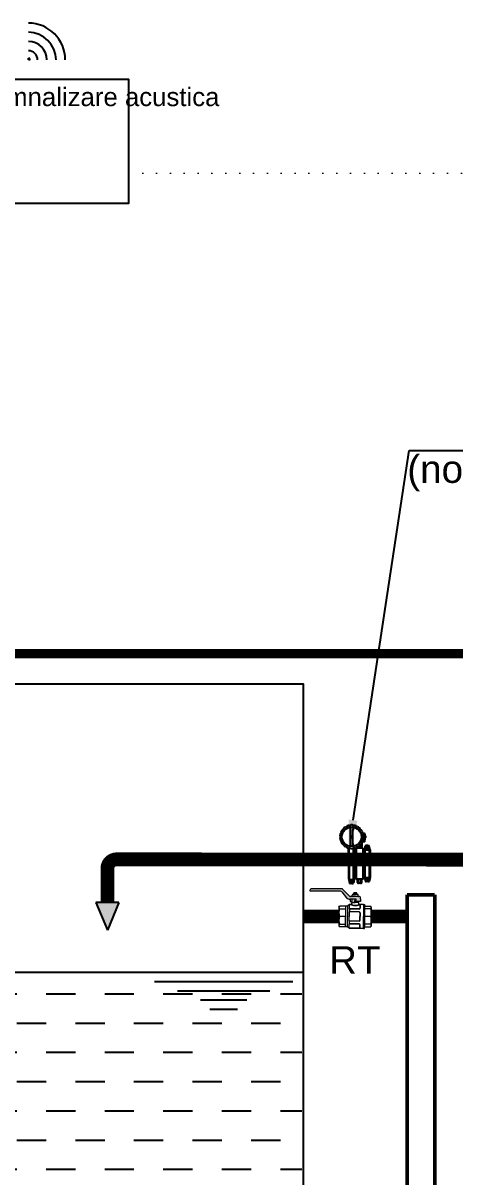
# Model space of a CAD drawing. Extents: x -6531732 to 89637, y -8915 to 32458.
# Drawn here: x 57394 to 59735, y 21095 to 27356 of the extents above; entities that cross this region are included whole.
import ezdxf
from ezdxf import colors
from ezdxf.entities.mleader import LeaderData, LeaderLine
from ezdxf.math import Vec2, Vec3

# ---------------------------------------------------------------- set-up
doc = ezdxf.new("R2010")
doc.units = 0
doc.linetypes.add('ACAD_ISO07W100', pattern=[3, 0, -3])
doc.linetypes.add('DASHED', pattern=[0.75, 0.5, -0.25])
for name, color, linetype, lineweight in [('S_HIDRANT', 1, 'HE_LINE', 25), ('SAN-MC-Circuit_Informatii', 83, 'ACAD_ISO07W100', 25), ('SAN-MC-COLD WATER', 5, 'Continuous', 30), ('SAN-MC-HIDRANT', 1, 'HE_LINE', 25), ('SAN-MC-VALVE', 7, 'Continuous', 5)]:
    doc.layers.add(name, color=color, linetype=linetype, lineweight=lineweight)
doc.layers.add('SAN-MC-TEXT', color=7, linetype='Continuous')
doc.styles.add('MC-1_la_050', font='arial.ttf', dxfattribs={"height": 0.1})
doc.styles.get("Standard").update_dxf_attribs({"font": 'arial.ttf'})
doc.linetypes.add('HE_LINE', pattern='A,300,-250,["HE",Standard,S=0.5,R=0,X=-100.5,Y=-30.5],-100', length=650)
doc.linetypes.add('PSI_LINE', pattern='A,300,-150,["PSI",Standard,S=0.5,R=0,X=-130,Y=-30],-5', length=455)

# ---------------------------------------------------------------- blocks, each defined once
blk = doc.blocks.new('12')
at = {"layer": 'SAN-MC-TEXT'}
for p, q in [((-0.1444, 0.1895, 1.4273), (-0.1441, 0.1892, 1.4273)), ((-0.1357, 0.1969, 1.4273), (-0.1355, 0.1967, 1.4273)), ((-0.1266, 0.2021, 1.4273), (-0.1264, 0.2017, 1.4273)), ((-0.1158, 0.206, 1.4273), (-0.1157, 0.2058, 1.4273)), ((-0.1055, 0.2079, 1.4273), (-0.1055, 0.2074, 1.4273)), ((-0.094, 0.2079, 1.4273), (-0.094, 0.2076, 1.4273)), ((-0.0837, 0.206, 1.4273), (-0.0838, 0.2056, 1.4273)), ((-0.073, 0.2021, 1.4273), (-0.0731, 0.2019, 1.4273)), ((-0.0639, 0.1969, 1.4273), (-0.0641, 0.1965, 1.4273)), ((-0.0551, 0.1895, 1.4273), (-0.0553, 0.1893, 1.4273)), ((-0.1625, 0.1505, 1.4273), (-0.1622, 0.1504, 1.4273)), ((-0.1625, 0.14, 1.4273), (-0.162, 0.14, 1.4273)), ((-0.1605, 0.1287, 1.4273), (-0.1602, 0.1288, 1.4273)), ((-0.1569, 0.1716, 1.4273), (-0.1565, 0.1714, 1.4273)), ((-0.1512, 0.1815, 1.4273), (-0.1509, 0.1814, 1.4273)), ((-0.1055, 0.1075, 1.4273), (-0.1055, 0.1829, 1.4273)), ((-0.094, 0.1075, 1.4273), (-0.094, 0.1829, 1.4273)), ((-0.0484, 0.1815, 1.4273), (-0.0487, 0.1813, 1.4273)), ((-0.0426, 0.1716, 1.4273), (-0.0429, 0.1715, 1.4273)), ((-0.0321, 0.1623, 1.4273), (-0.0408, 0.1623, 1.4273)), ((-0.0284, 0.1281, 1.4273), (-0.0408, 0.1281, 1.4273)), ((-0.0264, 0.1281, 1.4273), (-0.0408, 0.1281, 1.4273)), ((-0.039, 0.1617, 1.4273), (-0.0395, 0.1616, 1.4273)), ((-0.039, 0.1287, 1.4273), (-0.0393, 0.1288, 1.4273)), ((-0.0227, 0.1452, 1.4273), (-0.0384, 0.1452, 1.4273)), ((-0.0371, 0.14, 1.4273), (-0.0375, 0.14, 1.4273)), ((-0.0371, 0.1505, 1.4273), (-0.0373, 0.1504, 1.4273)), ((-0.0227, 0.1509, 1.4273), (-0.0363, 0.1509, 1.4273)), ((-0.0227, 0.1395, 1.4273), (-0.0363, 0.1395, 1.4273)), ((-0.0284, 0.1184, 1.4273), (-0.0284, 0.1281, 1.4273)), ((-0.0264, 0.1509, 1.4273), (-0.0264, 0.1566, 1.4273)), ((-0.0264, 0.1281, 1.4273), (-0.0264, 0.1395, 1.4273)), ((-0.0227, 0.1395, 1.4273), (-0.0227, 0.1509, 1.4273)), ((-0.1569, 0.1188, 1.4273), (-0.1566, 0.119, 1.4273)), ((-0.1512, 0.1089, 1.4273), (-0.1508, 0.1092, 1.4273)), ((-0.1444, 0.1009, 1.4273), (-0.1442, 0.1011, 1.4273)), ((-0.1357, 0.0935, 1.4273), (-0.1354, 0.0939, 1.4273)), ((-0.1266, 0.0883, 1.4273), (-0.1265, 0.0885, 1.4273)), ((-0.113, 0.0853, 0.7136), (-0.1164, 0.0778, 0.7136)), ((-0.1162, -0.0856), (-0.1164, 0.0778, 0.7136)), ((-0.1158, 0.0844, 1.4273), (-0.1157, 0.0848, 1.4273)), ((-0.1125, -0.0864), (-0.113, 0.0853, 0.7136)), ((-0.1102, 0.0977, 0.7136), (-0.0933, 0.0977, 0.7136)), ((-0.1055, 0.0826, 1.4273), (-0.1055, 0.0828, 1.4273)), ((-0.094, 0.0826, 1.4273), (-0.094, 0.083, 1.4273)), ((-0.0898, 0.0987, 0.7136), (-0.0913, 0.1055, 0.7136)), ((-0.0901, -0.0864), (-0.0905, 0.0845, 0.7136)), ((-0.0902, 0.0846, 0.7136), (-0.0871, 0.0778, 0.7136)), ((-0.0869, 0.0845, 0.7136), (-0.0864, -0.0856)), ((-0.0741, 0.073, 0.7136), (-0.0869, 0.073, 0.7136)), ((-0.0837, 0.0844, 1.4273), (-0.0838, 0.0846, 1.4273)), ((-0.073, 0.0883, 1.4273), (-0.0731, 0.0887, 1.4273)), ((-0.0684, 0.0925, 1.4273), (-0.0684, 0.0844, 1.4273)), ((-0.0639, 0.0935, 1.4273), (-0.064, 0.0937, 1.4273)), ((-0.0626, 0.093, 1.4273), (-0.0626, 0.0844, 1.4273)), ((-0.0551, 0.1009, 1.4273), (-0.0554, 0.1012, 1.4273)), ((-0.0512, 0.1076, 1.4273), (-0.0512, 0.0844, 1.4273)), ((-0.0484, 0.1089, 1.4273), (-0.0486, 0.1091, 1.4273)), ((-0.0455, 0.1108, 1.4273), (-0.0455, 0.0844, 1.4273)), ((-0.0426, 0.1188, 1.4273), (-0.043, 0.1191, 1.4273)), ((-0.0284, 0.1184, 1.4273), (-0.0422, 0.1184, 1.4273)), ((-0.0302, 0.073, 0.7136), (-0.0398, 0.073, 0.7136)), ((-0.0298, -0.0741), (-0.0298, 0.0741)), ((-0.0297, 0.075), (-0.0254, 0.095)), ((-0.0261, 0.0749), (-0.0295, 0.0673)), ((-0.0261, -0.0749), (-0.0261, 0.0749)), ((-0.0261, 0.0749), (-0.0037, 0.0749)), ((-0.0126, 0.0975), (-0.0222, 0.0975)), ((-0.0176, 0.0918), (-0.0203, 0.0871)), ((-0.0203, 0.0871), (-0.0176, 0.0824)), ((-0.0122, 0.0919), (-0.0176, 0.0918)), ((-0.0176, 0.0824), (-0.0121, 0.0824)), ((-0.0126, 0.0975), (-0.0075, 0.0975)), ((-0.0094, 0.0871), (-0.0122, 0.0919)), ((-0.0121, 0.0824), (-0.0094, 0.0871)), ((-0.0001, 0.075), (-0.0044, 0.095)), ((-0.0037, -0.0749), (-0.0037, 0.0749)), ((-0.0037, 0.0749), (-0.0002, 0.0673)), ((0, 0.0741), (0, -0.0741)), ((-0.1161, -0.0865), (-0.1118, -0.1065)), ((-0.1125, -0.0864), (-0.116, -0.0788)), ((-0.1125, -0.0864), (-0.0901, -0.0864)), ((-0.099, -0.109), (-0.1087, -0.109)), ((-0.104, -0.094), (-0.1067, -0.0988)), ((-0.1067, -0.0988), (-0.104, -0.1035)), ((-0.0986, -0.094), (-0.104, -0.094)), ((-0.104, -0.1035), (-0.0985, -0.1035)), ((-0.099, -0.109), (-0.0939, -0.109)), ((-0.0958, -0.0987), (-0.0986, -0.094)), ((-0.0985, -0.1035), (-0.0958, -0.0987)), ((-0.0865, -0.0865), (-0.0908, -0.1065)), ((-0.0901, -0.0864), (-0.0867, -0.0788)), ((-0.0736, -0.0741), (-0.0864, -0.0741)), ((-0.0679, -0.1034, 0.7136), (-0.0679, -0.0855, 0.7136)), ((-0.0485, -0.1069, 0.7136), (-0.0645, -0.1069, 0.7136)), ((-0.0622, -0.1034, 0.7136), (-0.0622, -0.0855, 0.7136)), ((-0.0508, -0.1034, 0.7136), (-0.0508, -0.0855, 0.7136)), ((-0.0451, -0.1034, 0.7136), (-0.0451, -0.0855, 0.7136)), ((-0.0298, -0.0741), (-0.0394, -0.0741)), ((-0.0297, -0.075), (-0.0254, -0.095)), ((-0.0261, -0.0749), (-0.0295, -0.0673)), ((-0.0261, -0.0749), (-0.0037, -0.0749)), ((-0.0126, -0.0975), (-0.0222, -0.0975)), ((-0.0176, -0.0825), (-0.0203, -0.0873)), ((-0.0203, -0.0873), (-0.0176, -0.092)), ((-0.0122, -0.0825), (-0.0176, -0.0825)), ((-0.0176, -0.092), (-0.0121, -0.0919)), ((-0.0126, -0.0975), (-0.0075, -0.0975)), ((-0.0094, -0.0872), (-0.0122, -0.0825)), ((-0.0121, -0.0919), (-0.0094, -0.0872)), ((-0.0001, -0.075), (-0.0044, -0.095)), ((-0.0037, -0.0749), (-0.0002, -0.0673))]:
    blk.add_line(p, q, dxfattribs=at)
at = {"layer": 'SAN-MC-TEXT', "elevation": 0.7136}
blk.add_lwpolyline([(-0.0398, 0.0844), (-0.0394, -0.0855), (-0.0736, -0.0855), (-0.0741, 0.0844)], close=True, dxfattribs=at)
at = {"layer": 'SAN-MC-TEXT'}
for centre, radius in [((-0.0998, 0.1452, 1.4273), 0.0528), ((-0.0998, 0.1452, 1.4273), 0.00514), ((-0.0149, 0.0872), 0.00847), ((-0.0149, 0.0872), 0.00635), ((-0.1013, -0.0987), 0.00847), ((-0.1013, -0.0987), 0.00635), ((-0.0149, -0.0872), 0.00847), ((-0.0149, -0.0872), 0.00635)]:
    blk.add_circle(centre, radius, dxfattribs=at)
for centre, radius, start, end in [((-0.1433, 0.1905, 1.4273), 0.00143, 133.90956, 225.21185), ((-0.0998, 0.1452, 1.4273), 0.0642, 126.09044, 133.90956), ((-0.1453, 0.1884, 1.4273), 0.00143, 316.51414, 45.21185), ((-0.1368, 0.196, 1.4273), 0.00143, 40, 126.09044), ((-0.1344, 0.1976, 1.4273), 0.00143, 220, 303.47502), ((-0.0998, 0.1452, 1.4273), 0.0614, 116.51414, 123.47502), ((-0.1278, 0.2014, 1.4273), 0.00143, 296.51414, 25.21185), ((-0.1252, 0.2026, 1.4273), 0.00143, 113.90957, 205.21185), ((-0.0998, 0.1452, 1.4273), 0.0642, 106.09044, 113.90957), ((-0.1169, 0.1829, 1.4273), 0.0114, 0, 114.44334), ((-0.1172, 0.2056, 1.4273), 0.00143, 20, 106.09044), ((-0.1144, 0.2063, 1.4273), 0.00143, 200, 283.47502), ((-0.0998, 0.1452, 1.4273), 0.0614, 96.51414, 103.47502), ((-0.1069, 0.2076, 1.4273), 0.00143, 276.51414, 5.21185), ((-0.104, 0.2079, 1.4273), 0.00143, 93.90956, 185.21185), ((-0.0998, 0.1452, 1.4273), 0.0642, 86.09044, 93.90956), ((-0.0955, 0.2079, 1.4273), 0.00143, 0, 86.09044), ((-0.0926, 0.2076, 1.4273), 0.00143, 180, 263.47502), ((-0.0826, 0.1829, 1.4273), 0.0114, 65.55667, 180), ((-0.0998, 0.1452, 1.4273), 0.0614, 76.51414, 83.47502), ((-0.0851, 0.2063, 1.4273), 0.00143, 256.51414, 345.21185), ((-0.0824, 0.2056, 1.4273), 0.00143, 73.90956, 165.21185), ((-0.0998, 0.1452, 1.4273), 0.0642, 66.09044, 73.90956), ((-0.0743, 0.2026, 1.4273), 0.00143, 340, 66.09044), ((-0.0717, 0.2014, 1.4273), 0.00143, 160, 243.47502), ((-0.0998, 0.1452, 1.4273), 0.0614, 56.51414, 63.47502), ((-0.0651, 0.1976, 1.4273), 0.00143, 236.51414, 325.21185), ((-0.0628, 0.196, 1.4273), 0.00143, 53.90956, 145.21185), ((-0.0998, 0.1452, 1.4273), 0.0642, 46.09044, 53.90956), ((-0.0542, 0.1884, 1.4273), 0.00143, 140, 223.47502), ((-0.0562, 0.1905, 1.4273), 0.00143, 320, 46.09044), ((-0.0998, 0.1452, 1.4273), 0.0642, 166.09044, 173.90957), ((-0.1622, 0.1519, 1.4273), 0.00143, 173.90957, 260), ((-0.1622, 0.1386, 1.4273), 0.00143, 94.78815, 186.09044), ((-0.0998, 0.1452, 1.4273), 0.0642, 186.09044, 193.90957), ((-0.1624, 0.1414, 1.4273), 0.00143, 274.78815, 3.48586), ((-0.1624, 0.149, 1.4273), 0.00143, 356.52498, 80), ((-0.1607, 0.1603, 1.4273), 0.00143, 74.78815, 166.09044), ((-0.1607, 0.1301, 1.4273), 0.00143, 193.90957, 280), ((-0.0998, 0.1452, 1.4273), 0.0614, 176.52498, 183.48586), ((-0.16, 0.1631, 1.4273), 0.00143, 254.78815, 343.48586), ((-0.16, 0.1274, 1.4273), 0.00143, 16.52498, 100), ((-0.0998, 0.1452, 1.4273), 0.0614, 156.51414, 163.47502), ((-0.0998, 0.1452, 1.4273), 0.0614, 196.51414, 203.47502), ((-0.1562, 0.1728, 1.4273), 0.00143, 153.90957, 245.21185), ((-0.0998, 0.1452, 1.4273), 0.0642, 146.09044, 153.90957), ((-0.1574, 0.1702, 1.4273), 0.00143, 336.51414, 65.21185), ((-0.1519, 0.1803, 1.4273), 0.00143, 60, 146.09044), ((-0.1502, 0.1826, 1.4273), 0.00143, 240, 323.47502), ((-0.0998, 0.1452, 1.4273), 0.0614, 136.51414, 143.47502), ((-0.0998, 0.1452, 1.4273), 0.0614, 36.51414, 43.47502), ((-0.0493, 0.1826, 1.4273), 0.00143, 216.51414, 305.21185), ((-0.0476, 0.1803, 1.4273), 0.00143, 33.90957, 125.21185), ((-0.0998, 0.1452, 1.4273), 0.0642, 26.09044, 33.90957), ((-0.0422, 0.1702, 1.4273), 0.00143, 120, 203.47502), ((-0.0998, 0.1452, 1.4273), 0.0614, 16.51414, 23.47502), ((-0.0998, 0.1452, 1.4273), 0.0614, 336.51414, 343.47502), ((-0.0434, 0.1728, 1.4273), 0.00143, 300, 26.09044), ((-0.0395, 0.1631, 1.4273), 0.00143, 196.51414, 285.21185), ((-0.0396, 0.1274, 1.4273), 0.00143, 80, 163.47502), ((-0.0388, 0.1603, 1.4273), 0.00143, 13.90957, 105.21185), ((-0.0388, 0.1301, 1.4273), 0.00143, 260, 346.09044), ((-0.0371, 0.149, 1.4273), 0.00143, 100, 183.47502), ((-0.0998, 0.1452, 1.4273), 0.0614, 356.51414, 3.47502), ((-0.0371, 0.1414, 1.4273), 0.00143, 176.51414, 265.21185), ((-0.0998, 0.1452, 1.4273), 0.0642, 6.09044, 13.90957), ((-0.0998, 0.1452, 1.4273), 0.0642, 346.09044, 353.90957), ((-0.0373, 0.1386, 1.4273), 0.00143, 353.90957, 85.21185), ((-0.0373, 0.1519, 1.4273), 0.00143, 280, 6.09044), ((-0.0321, 0.1566, 1.4273), 0.00571, 0, 90), ((-0.1562, 0.1176, 1.4273), 0.00143, 120, 206.09044), ((-0.0998, 0.1452, 1.4273), 0.0642, 206.09044, 213.90957), ((-0.1574, 0.1202, 1.4273), 0.00143, 300, 23.47502), ((-0.1519, 0.1102, 1.4273), 0.00143, 213.90957, 305.21185), ((-0.1502, 0.1078, 1.4273), 0.00143, 36.51414, 125.21185), ((-0.0998, 0.1452, 1.4273), 0.0614, 216.51414, 223.47502), ((-0.1433, 0.1, 1.4273), 0.00143, 140, 226.09044), ((-0.1453, 0.102, 1.4273), 0.00143, 320, 43.47502), ((-0.0998, 0.1452, 1.4273), 0.0642, 226.09044, 233.90956), ((-0.1368, 0.0945, 1.4273), 0.00143, 233.90956, 325.21185), ((-0.1344, 0.0928, 1.4273), 0.00143, 56.51414, 145.21185), ((-0.0998, 0.1452, 1.4273), 0.0614, 236.51414, 243.47502), ((-0.1278, 0.089, 1.4273), 0.00143, 340, 63.47502), ((-0.1252, 0.0878, 1.4273), 0.00143, 160, 246.09044), ((-0.0998, 0.1452, 1.4273), 0.0642, 246.09044, 253.90956), ((-0.1169, 0.1075, 1.4273), 0.0114, 245.55667, 0), ((-0.1172, 0.0849, 1.4273), 0.00143, 253.90956, 345.21185), ((-0.1144, 0.0841, 1.4273), 0.00143, 76.51414, 165.21185), ((-0.0998, 0.1452, 1.4273), 0.0614, 256.51414, 263.47502), ((-0.1018, 0.0977, 0.7136), 0.00847, 117.84507, 175.85384), ((-0.1069, 0.0828, 1.4273), 0.00143, 0, 83.47502), ((-0.104, 0.0826, 1.4273), 0.00143, 180, 266.09044), ((-0.0998, 0.1452, 1.4273), 0.0642, 266.09044, 273.90956), ((-0.0955, 0.0826, 1.4273), 0.00143, 273.90956, 5.21185), ((-0.0944, 0.1048, 0.7136), 0.00321, 12.11388, 90), ((-0.0926, 0.0828, 1.4273), 0.00143, 96.51414, 185.21185), ((-0.0826, 0.1075, 1.4273), 0.0114, 180, 294.44334), ((-0.0998, 0.1452, 1.4273), 0.0614, 276.51414, 283.47502), ((-0.0915, 0.0845, 0.7136), 0.00458, 0, 12.11388), ((-0.0851, 0.0841, 1.4273), 0.00143, 20, 103.47502), ((-0.0824, 0.0849, 1.4273), 0.00143, 200, 286.09044), ((-0.0998, 0.1452, 1.4273), 0.0642, 286.09044, 293.90957), ((-0.0743, 0.0878, 1.4273), 0.00143, 293.90957, 25.21185), ((-0.0717, 0.089, 1.4273), 0.00143, 116.51414, 205.21185), ((-0.0998, 0.1452, 1.4273), 0.0614, 296.51414, 303.47502), ((-0.0651, 0.0928, 1.4273), 0.00143, 40, 123.47502), ((-0.0628, 0.0945, 1.4273), 0.00143, 220, 306.09044), ((-0.0998, 0.1452, 1.4273), 0.0642, 306.09044, 313.90956), ((-0.0542, 0.102, 1.4273), 0.00143, 136.51414, 225.21185), ((-0.0998, 0.1452, 1.4273), 0.0614, 316.51414, 323.47502), ((-0.0562, 0.1, 1.4273), 0.00143, 313.90956, 45.21185), ((-0.0493, 0.1078, 1.4273), 0.00143, 60, 143.47502), ((-0.0476, 0.1102, 1.4273), 0.00143, 240, 326.09044), ((-0.0998, 0.1452, 1.4273), 0.0642, 326.09044, 333.90957), ((-0.0422, 0.1202, 1.4273), 0.00143, 156.51414, 245.21185), ((-0.0434, 0.1176, 1.4273), 0.00143, 333.90957, 65.21185), ((-0.0252, 0.0741), 0.00458, 167.88612, 180), ((-0.0222, 0.0943), 0.00321, 90, 167.88612), ((-0.0075, 0.0943), 0.00321, 12.11388, 90), ((-0.1116, -0.0856), 0.00458, 180, 192.11388), ((-0.1087, -0.1058), 0.00321, 192.11388, 270), ((-0.0939, -0.1058), 0.00321, 270, 347.88612), ((-0.091, -0.0856), 0.00458, 347.88612, 0), ((-0.0645, -0.1034, 0.7136), 0.00343, 180, 270), ((-0.0588, -0.1034, 0.7136), 0.00343, 180, 270), ((-0.0542, -0.1034, 0.7136), 0.00343, 270, 0), ((-0.0485, -0.1034, 0.7136), 0.00343, 270, 0), ((-0.0252, -0.0741), 0.00458, 180, 192.11388), ((-0.0222, -0.0943), 0.00321, 192.11388, 270), ((-0.0075, -0.0943), 0.00321, 270, 347.88612), ((-0.0046, -0.0741), 0.00458, 347.88612, 0)]:
    blk.add_arc(centre, radius, start, end, dxfattribs=at)
blk = doc.blocks.new('rez')
at = {"layer": 'SAN-MC-TEXT', "true_color": 0x7aafdf}
h = blk.add_hatch(dxfattribs=at)
h.set_pattern_fill('DASH', color=143, scale=50)
h.set_pattern_definition([(0, (-196570707.31, 148022967.08), (158.75, 158.75), [158.75, -158.75])])
h.paths.add_polyline_path([(650748.3, -1660.7), (654611.1, -1660.7), (654611.1, -6912.7), (650748.3, -6912.7)])
at = {"layer": 'SAN-MC-TEXT'}
blk.add_line((651227.9, -1658.4), (654618.4, -1658.4), dxfattribs=at)
blk.add_lwpolyline([(651483.9, -7239.9), (651483.9, -6910.3), (650755.5, -6910.3), (650755.5, -93.3), (654618.4, -93.3), (654618.4, -6910.3), (653358.7, -6910.3), (653358.7, -7239.9)], close=True, dxfattribs=at)
blk = doc.blocks.new('Robinet Sfera')
at = {"layer": 'SAN-MC-VALVE'}
h = blk.add_hatch(color=1, dxfattribs=at)
h.dxf.hatch_style = 1
h.paths.add_polyline_path([(116.3, 81.3), (116.7, 103.1), (116.3, 104.9), (115.7, 105.9), (114.7, 106.9), (114.3, 107.2), (113.2, 107.6), (112, 107.8), (62.6, 107.8), (60.8, 108.1), (59.3, 109.1), (20, 148.4), (18.5, 149.4), (16.8, 149.8), (-151.3, 149.8), (-154.6, 148.4), (-156, 145.1), (-156, 137.3), (7.8, 137.3), (10, 137.1), (11.7, 136.4), (13.5, 135.4), (14.9, 134), (41.7, 102.1), (45.6, 98.4), (47.4, 97.2), (49.7, 96), (53.2, 94.7), (56.6, 94), (59.6, 93.8), (93.3, 93.8), (93.3, 81.3)])
at = {"layer": 'SAN-MC-VALVE', "linetype": 'Continuous'}
for p, q in [((-156, 137.3), (-156, 145.1)), ((-155.5, 137.3), (-156, 137.8)), ((7.8, 137.3), (-156, 137.3)), ((16.8, 149.8), (-151.3, 149.8)), ((14.9, 134), (41.7, 102.1)), ((59.3, 109.1), (20, 148.4)), ((80.9, 123.3), (80.9, 128.8)), ((80.9, 128.8), (88.7, 128.8)), ((96.4, 128.8), (88.7, 128.8)), ((88.7, 122.7), (88.7, 128.2)), ((96.4, 123.3), (96.4, 128.8)), ((56.8, 65.3), (46.7, 55.2)), ((67.7, 63.8), (55.2, 63.8)), ((55.2, 63.8), (55.2, 39.3)), ((67.7, 65.3), (56.8, 65.3)), ((93.3, 93.8), (59.6, 93.8)), ((61, 93.8), (61, 81.3)), ((61, 81.3), (71.5, 81.3)), ((88.6, 107.8), (62.6, 107.8)), ((69.2, 65.3), (69.2, 73.6)), ((70.8, 75.1), (88.6, 75.1)), ((71.5, 75.1), (71.5, 93.8)), ((72.3, 110.1), (72.3, 115.6)), ((77, 120.2), (88.7, 120.2)), ((80.9, 123.3), (78.6, 122.7)), ((78.6, 120.2), (78.6, 122.7)), ((78.6, 122.7), (88.7, 122.7)), ((78.6, 120.2), (78.8, 120.5)), ((78.8, 120.2), (79.9, 120.5)), ((78.8, 120.5), (78.8, 120.2)), ((79.9, 120.2), (82.2, 120.5)), ((79.9, 120.5), (79.9, 120.2)), ((82.2, 120.2), (85.2, 120.5)), ((82.2, 120.5), (82.2, 120.2)), ((84.8, 76.2), (84.8, 86.5)), ((92.5, 76.2), (84.8, 76.2)), ((85.2, 120.5), (85.2, 120.2)), ((85.2, 120.2), (88.7, 120.5)), ((85.5, 87.2), (91.8, 87.2)), ((91.8, 81.1), (85.5, 81.1)), ((112, 107.8), (88.6, 107.8)), ((106.5, 75.1), (88.6, 75.1)), ((98.8, 122.7), (88.7, 122.7)), ((88.7, 120.2), (92.1, 120.5)), ((88.7, 120.5), (88.7, 120.2)), ((100.3, 120.2), (88.7, 120.2)), ((92.1, 120.2), (95.1, 120.5)), ((92.1, 120.5), (92.1, 120.2)), ((92.5, 76.2), (92.5, 86.5)), ((93.3, 81.3), (93.3, 93.8)), ((116.3, 81.3), (93.3, 81.3)), ((95.2, 120.2), (97.4, 120.5)), ((95.2, 120.5), (95.2, 120.2)), ((96.4, 123.3), (98.8, 122.7)), ((97.4, 120.2), (98.6, 120.5)), ((97.4, 120.5), (97.4, 120.2)), ((98.6, 120.2), (98.8, 120.5)), ((98.6, 120.2), (98.6, 120.5)), ((98.6, 120.2), (98.6, 120.5)), ((98.6, 120.5), (98.6, 120.2)), ((98.8, 120.5), (98.8, 122.7)), ((105, 110.1), (105, 115.6)), ((105.8, 75.1), (105.8, 81.3)), ((108.1, 65.3), (108.1, 73.6)), ((133.7, 65.3), (109.6, 65.3)), ((110.4, 63.8), (109.6, 63.8)), ((116.3, 93.8), (116.7, 93.8)), ((116.3, 93.8), (116.3, 81.3)), ((116.7, 93.8), (116.7, 103.1)), ((133.7, 60.7), (133.7, 65.3)), ((133.7, 65.3), (133.7, 64.3)), ((133.7, 65.3), (133.7, 0)), ((133.7, 65.3), (138.4, 65.3)), ((133.7, 64.2), (133.7, 62.8)), ((133.7, 62.8), (133.7, 0)), ((138.4, 65.3), (140.8, 56.4)), ((138.4, 65.3), (138.4, 0)), ((0, 51.2), (2.3, 55.2)), ((0, 51.2), (0, -51.2)), ((46.7, 55.2), (2.3, 55.2)), ((2.3, 42.3), (35.8, 42.3)), ((35.8, 0), (2.3, 0)), ((35.8, 55.2), (35.8, 0)), ((35.8, -55.2), (35.8, 0)), ((46.7, 55.2), (46.7, 0)), ((46.7, -55.2), (46.7, 0)), ((108.9, 40.9), (55.2, 40.9)), ((108.9, 39.3), (55.2, 39.3)), ((108.9, 26.1), (55.2, 26.1)), ((55.2, 26.1), (55.2, 0)), ((108.9, 24.5), (55.2, 24.5)), ((55.2, -26.1), (55.2, 0)), ((56.8, 39.3), (56.8, 26.1)), ((113.5, 60.7), (113.5, 45.5)), ((113.5, 19.8), (113.5, 0)), ((113.5, -19.8), (113.5, 0)), ((115.1, 60.7), (115.1, 45.5)), ((115.1, 19.8), (115.1, 0)), ((115.1, -19.8), (115.1, 0)), ((133.7, -62.8), (133.7, 0)), ((133.7, 0), (133.7, -65.3)), ((138.4, -65.3), (138.4, 0)), ((141.1, -55.2), (141.1, 55.2)), ((172.7, 42.3), (141.1, 42.3)), ((172.7, 0), (141.1, 0)), ((142.3, 55.2), (172.7, 55.2)), ((175, 51.3), (172.7, 55.2)), ((175, 42.5), (175, -42.5)), ((0, -51.2), (2.3, -55.2)), ((2.3, -42.3), (35.8, -42.3)), ((46.7, -55.2), (2.3, -55.2)), ((56.8, -65.3), (46.7, -55.2)), ((108.9, -24.5), (55.2, -24.5)), ((108.9, -26.1), (55.2, -26.1)), ((108.9, -39.3), (55.2, -39.3)), ((55.2, -63.8), (55.2, -39.3)), ((108.9, -40.9), (55.2, -40.9)), ((56.8, -39.3), (56.8, -26.1)), ((113.5, -60.7), (113.5, -45.5)), ((115.1, -60.7), (115.1, -45.5)), ((133.7, -65.3), (133.7, -61.8)), ((138.4, -65.3), (140.8, -56.4)), ((172.7, -42.3), (141.1, -42.3)), ((142.3, -55.2), (172.7, -55.2)), ((175, -51.3), (172.7, -55.2)), ((110.4, -63.8), (55.2, -63.8)), ((133.7, -65.3), (56.8, -65.3)), ((133.7, -64.2), (133.7, -62.8)), ((133.7, -65.3), (133.7, -64.3)), ((133.7, -65.3), (138.4, -65.3))]:
    blk.add_line(p, q, dxfattribs=at)
at = {"layer": 'SAN-MC-VALVE'}
blk.add_line((175, 48.7), (175, -48.7), dxfattribs=at)
at = {"layer": 'SAN-MC-VALVE', "linetype": 'Continuous'}
for centre, radius, start, end in [((-151.3, 145.1), 4.67, 90, 180), ((7.8, 128), 9.33, 39.99993, 90), ((16.8, 145.1), 4.67, 45.00011, 90), ((84.8, 114.5), 14.2, 74.02007, 105.97993), ((92.6, 114.5), 14.2, 74.02007, 105.97993), ((59.6, 117.1), 23.3, 219.99997, 270), ((62.6, 112.4), 4.67, 225.00036, 270), ((67.7, 66.9), 1.56, 270, 0), ((67.7, 65.3), 1.56, 270, 0), ((70.8, 73.6), 1.56, 90, 180), ((70, 110.1), 2.33, 270, 0), ((77, 115.6), 4.67, 90, 180), ((83.6, 106.2), 17.3, 72.98299, 107.01701), ((85.5, 86.5), 0.778, 90, 180), ((85.5, 81.9), 0.778, 180, 270), ((93.7, 106.1), 17.4, 73.07119, 106.92881), ((91.8, 86.5), 0.778, 0, 90), ((91.8, 81.9), 0.778, 270, 0), ((100.3, 115.6), 4.67, 0, 90), ((107.3, 110.1), 2.33, 180, 270), ((106.5, 73.6), 1.56, 0, 90), ((109.6, 66.9), 1.56, 180, 270), ((109.6, 65.3), 1.56, 180, 270), ((110.4, 60.7), 3.11, 0, 90), ((112, 103.1), 4.67, 0, 90), ((112, 60.7), 3.11, 0, 90), ((10.3, 48.7), 10.3, 140.92108, 219.07892), ((98.2, 21.1), 98.2, 167.58159, 192.41841), ((98.2, -21.1), 98.2, 167.58159, 192.41841), ((108.9, 45.5), 4.67, 270, 0), ((108.9, 45.5), 6.22, 270, 0), ((108.9, 19.8), 6.22, 0, 90), ((108.9, 19.8), 4.67, 0, 90), ((142.3, 56.8), 1.56, 195.00016, 270), ((164.5, 48.7), 10.5, 321.77027, 38.22973), ((74.4, 21.1), 100.6, 347.87061, 12.12939), ((74.4, -21.1), 100.6, 347.87061, 12.12939), ((10.3, -48.7), 10.3, 140.92108, 219.07892), ((108.9, -19.8), 6.22, 270, 0), ((108.9, -19.8), 4.67, 270, 0), ((108.9, -45.5), 6.22, 0, 90), ((108.9, -45.5), 4.67, 0, 90), ((110.4, -60.7), 3.11, 270, 0), ((112, -60.7), 3.11, 270, 0), ((142.3, -56.8), 1.56, 90, 164.99984), ((164.5, -48.7), 10.5, 321.77027, 38.22973), ((112, -66.9), 3.11, 89.99999722523565, 90)]:
    blk.add_arc(centre, radius, start, end, dxfattribs=at)
at = {"layer": 'SAN-MC-VALVE', "linetype": 'Continuous', "extrusion": (0, 0, -1)}
for centre, major_axis, ratio in [((88.6, 64.2), (-19.9, 0), 0.355391), ((88.6, 66.1), (-19.4, -0.8), 0.343041)]:
    blk.add_ellipse(centre, major_axis=major_axis, ratio=ratio, start_param=3.141593, end_param=6.283185, dxfattribs=at)

msp = doc.modelspace()

# ---------------------------------------------------------------- hatches: boundary and pattern name
at = {"layer": 'SAN-MC-TEXT'}
h = msp.add_hatch(color=256, dxfattribs=at)
h.paths.add_polyline_path([(57913.9, 22584.6), (57851.4, 22584.6), (57851.4, 22434.6)])
h.paths.add_polyline_path([(57851.4, 22434.6), (57851.4, 22584.6), (57788.9, 22584.6)])

# ---------------------------------------------------------------- linework, layer by layer
at = {"layer": 'S_HIDRANT', "color": 140, "linetype": 'Continuous', "const_width": 20}
for points in [[(59476.1, 17255.8), (59476.1, 22625.7)], [(59476.1, 22625.7), (59626.1, 22625.7)], [(59626.1, 17255.8), (59626.1, 22625.7)]]:
    msp.add_lwpolyline(points, dxfattribs=at)
at = {"layer": 'SAN-MC-Circuit_Informatii', "linetype": 'ACAD_ISO07W100', "lineweight": 0, "ltscale": 25}
msp.add_line((57967.7, 26541.6), (60128.4, 26541.2), dxfattribs=at)
at = {"layer": 'SAN-MC-COLD WATER', "const_width": 50}
msp.add_lwpolyline([(69242.9, 23934.2), (49654, 23934.2)], dxfattribs=at)
at = {"layer": 'SAN-MC-HIDRANT', "color": 6, "linetype": 'DASHED', "ltscale": 500, "const_width": 75}
msp.add_lwpolyline([(57851.4, 22584.6), (57851.4, 22768.1, -0.414214), (57901.4, 22818.1), (60530.4, 22816)], format="xyb", dxfattribs=at)
at = {"layer": 'SAN-MC-HIDRANT', "color": 140, "linetype": 'PSI_LINE', "ltscale": 2, "const_width": 75}
for points in [[(58912.5, 22507.5), (59106.8, 22507.5)], [(59281.8, 22507.5), (59476.1, 22507.5)]]:
    msp.add_lwpolyline(points, dxfattribs=at)
at = {"layer": 'SAN-MC-TEXT'}
for p, q in [((57422.8, 27156.2), (57422.8, 27166.2)), ((57432.8, 27156.2), (57422.8, 27156.2)), ((57788.9, 22584.6), (57851.4, 22434.6)), ((57913.9, 22584.6), (57788.9, 22584.6)), ((57913.9, 22584.6), (57851.4, 22434.6)), ((58106.6, 22155.4), (58856.6, 22155.4)), ((58231.6, 22105.4), (58731.6, 22105.4)), ((58356.6, 22055.4), (58606.6, 22055.4)), ((58406.6, 22005.4), (58556.6, 22005.4))]:
    msp.add_line(p, q, dxfattribs=at)
msp.add_lwpolyline([(57024.7, 26379.6), (57967.7, 26379.6), (57967.7, 27050.3), (57024.7, 27050.3)], close=True, dxfattribs=at)
for radius in [200, 150, 100, 50, 10]:
    msp.add_arc((57422.8, 27156.2), radius, 0, 90, dxfattribs=at)

# ---------------------------------------------------------------- block references
msp.add_blockref('rez', (-595705.9, 23863.8))
msp.add_blockref('Robinet Sfera', (59106.5, 22507.9), dxfattribs=at)
at = {"layer": 'SAN-MC-VALVE', "xscale": 1000, "yscale": 1000, "zscale": 1000}
msp.add_blockref('12', (59275.4, 22795.3, -371.5), dxfattribs=at)

# ---------------------------------------------------------------- texts
at = {"layer": 'SAN-MC-TEXT', "attachment_point": 1}
for s, insert, char_height, width in [('Semnalizare acustica', (57131.1, 27005.6), 100, 1266.864), ('RT ', (59053, 22346.8), 150, 2045.744)]:
    msp.add_mtext(s, dxfattribs=dict(at, insert=insert, char_height=char_height, width=width))

# ---------------------------------------------------------------- leaders
at = {"layer": 'SAN-MC-TEXT'}
ml = msp.add_multileader_mtext('Standard', dxfattribs=at)
ml.set_content('{\\H0.83333x;VTf\\P(normal inchis)}', color=256, style='MC-1_la_050')
ml.set_leader_properties()
ml.build(insert=Vec2(0, 0))
ml.multileader.update_dxf_attribs({"text_left_attachment_type": 6, "text_right_attachment_type": 6, "text_top_attachment_type": 0, "text_bottom_attachment_type": 0, "dogleg_length": 0.005, "arrow_head_size": 150})
ctx = ml.context
ctx.base_point, ctx.char_height, ctx.arrow_head_size, ctx.landing_gap_size, ctx.plane_origin = Vec3(59486.7, 25037, -2.3), 180, 150, 0, Vec3(55720.5, 30181.4, -2.3)
ctx.left_attachment, ctx.right_attachment, ctx.text_align_type = 6, 6, 1
notes = []
notes.append((ctx, [(1, (1, 1, 0), (59486.6, 25037, -2.3), (1, 0), 0.005, [(0, [(59160.3, 22882.8, -2.3)], 256, [])])]))
ctx.mtext.insert, ctx.mtext.width, ctx.mtext.alignment, ctx.mtext.flow_direction = Vec3(60163.5, 25261.1, -2.3), 1670.79, 2, 5
for ctx, leaders in notes:
    for number, flags, end, landing, length, lines in leaders:
        leader = LeaderData()
        leader.index, (leader.has_last_leader_line, leader.has_dogleg_vector, leader.attachment_direction) = number, flags
        leader.last_leader_point, leader.dogleg_vector, leader.dogleg_length = Vec3(end), Vec3(landing), length
        for number, points, colour, breaks in lines:
            line = LeaderLine()
            line.index, line.vertices, line.color, line.breaks = number, Vec3.list(points), colors.encode_raw_color(colour), breaks
            leader.lines.append(line)
        ctx.leaders.append(leader)

doc.saveas('drawing.dxf')
